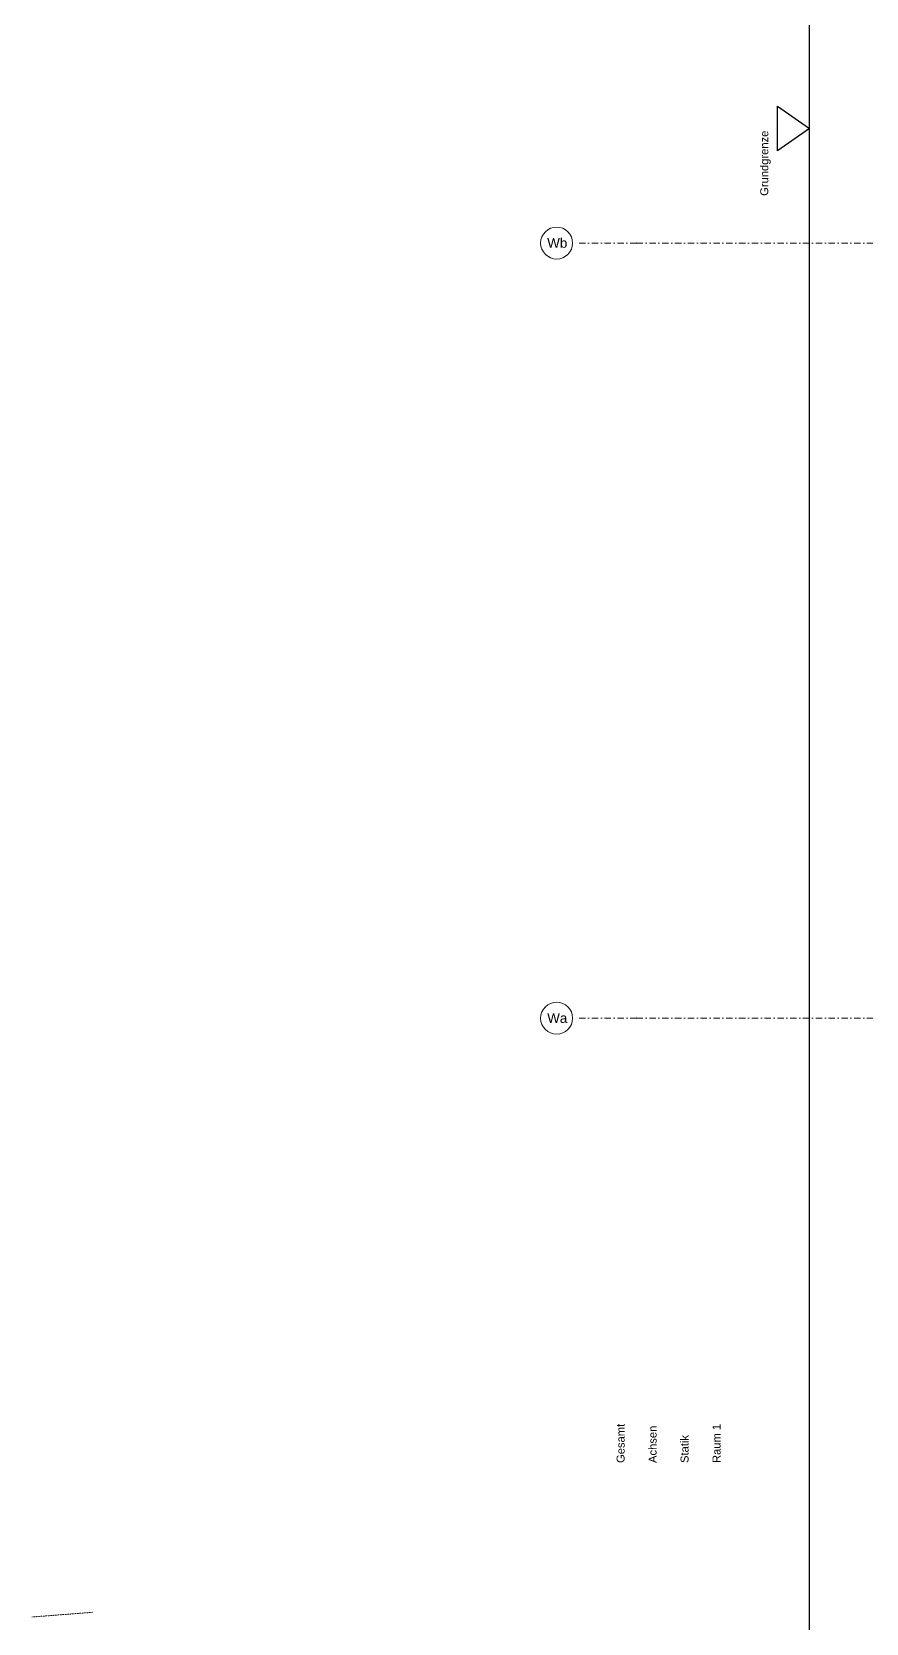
# Model space of a CAD drawing. Header units: millimetres. Extents: x 32522367 to 32638135, y 41424826 to 41540167.
# Drawn here: x 32530708 to 32543753, y 41457811 to 41482673 of the extents above; entities that cross this region are included whole.
import ezdxf
from ezdxf.enums import TextEntityAlignment as Align

# ---------------------------------------------------------------- set-up
doc = ezdxf.new("R2010")
doc.units = ezdxf.units.MM
doc.linetypes.add('Punktlinie weit', pattern=[0.05, 0, -0.05])
doc.linetypes.add('Raster', pattern=[0.2, 0.1, -0.05, 0, -0.05])
doc.layers.add('000 Achsraster Haupt', color=251, linetype='Continuous')
doc.layers.add('220 Bodenaufbau', color=251, linetype='Continuous')
for name, color, linetype, lineweight in [('000 Achsraster Haupt_Stift_Nr__1', 251, 'Continuous', 13), ('220 Bodenaufbau_Stift_Nr__6', 251, 'Continuous', 13), ('680 Grundgrenzen_Stift_Nr__16', 251, 'Continuous', 25), ('716 Entwässerung_Stift_Nr__1', 251, 'Continuous', 13), ('940 Einreichplan Bemassung_Stift_Nr__1', 251, 'Continuous', 13)]:
    doc.layers.add(name, color=color, linetype=linetype, lineweight=lineweight)
doc.styles.add('ERSTELLTER_STIL_1', font='arial.ttf')

# ---------------------------------------------------------------- blocks, each defined once
blk = doc.blocks.new('Decke_11', base_point=(10.485, 33.942))
at = {"layer": '220 Bodenaufbau_Stift_Nr__6', "color": 7, "linetype": 'Continuous', "lineweight": 13, "flags": 128}
blk.add_lwpolyline([(10.485, 33.942), (6.159, 19.204), (7.598, 18.781), (8.048, 20.317), (9.776, 19.81), (10.899, 23.638), (13.25, 22.948), (16.002, 32.322)], close=True, dxfattribs=at)
blk = doc.blocks.new('Standard-Rastermarker_3')
at = {"layer": '000 Achsraster Haupt_Stift_Nr__1', "color": 7, "linetype": 'Raster', "lineweight": 13}
for p, q in [((1, 0), (32.301, 0)), ((1, 0), (1, 0)), ((32.301, 0), (32.301, 0)), ((1, 0), (0, 0)), ((32.301, 0), (33.301, 0))]:
    blk.add_line(p, q, dxfattribs=at)
at = {"layer": '000 Achsraster Haupt_Stift_Nr__1', "color": 7, "linetype": 'Continuous', "lineweight": 13}
for centre in [(-0.25, 0), (33.551, 0)]:
    blk.add_circle(centre, 0.25, dxfattribs=at)
at = {"layer": '000 Achsraster Haupt_Stift_Nr__1', "color": 7, "linetype": 'Raster', "lineweight": 13}
for p in [(1, 0), (32.301, 0)]:
    blk.add_point(p, dxfattribs=at)
at = {"layer": '000 Achsraster Haupt_Stift_Nr__1', "color": 7, "lineweight": 13, "style": 'ERSTELLTER_STIL_1'}
for tag, p in [('AC_MarkerText_1_0', (-0.25, 0.075)), ('AC_MarkerText_1_1', (33.551, 0.075))]:
    blk.add_attdef(tag, text='', height=0.15, dxfattribs=at).set_placement(p, align=Align.TOP_CENTER)

msp = doc.modelspace()

# ---------------------------------------------------------------- linework, layer by layer
at = {"layer": '680 Grundgrenzen_Stift_Nr__16', "color": 5, "linetype": 'Continuous', "lineweight": 25}
for p, q in [((32542868.915, 41431712.402), (32542868.416, 41530613.419)), ((32542868.915, 41431712.402), (32542868.416, 41530613.419)), ((32542368.668, 41480812.908), (32542368.664, 41481512.908)), ((32542368.664, 41481512.908), (32542868.666, 41481162.911)), ((32542368.668, 41480812.908), (32542368.664, 41481512.908)), ((32542368.664, 41481512.908), (32542868.666, 41481162.911)), ((32542868.666, 41481162.911), (32542368.668, 41480812.908)), ((32542868.666, 41481162.911), (32542368.668, 41480812.908))]:
    msp.add_line(p, q, dxfattribs=at)
at = {"layer": '716 Entwässerung_Stift_Nr__1', "color": 7, "linetype": 'Punktlinie weit', "lineweight": 13}
msp.add_line((32531657.975, 41457980.502), (32530707.559, 41457906.459), dxfattribs=at)

# ---------------------------------------------------------------- block references
at = {"layer": '000 Achsraster Haupt', "color": 7, "linetype": 'Continuous', "lineweight": 18}
ref = msp.add_blockref('Standard-Rastermarker_3', (32539163.446, 41479373.406), dxfattribs=dict(at, xscale=1000, yscale=1000, zscale=1000, rotation=0.0002954042531608))
ref.add_attrib('AC_MarkerText_1', 'Wb', dxfattribs={"layer": '000 Achsraster Haupt_Stift_Nr__1', "color": 7, "lineweight": 13, "height": 150, "rotation": 0.0002954, "style": 'ERSTELLTER_STIL_1'}).set_placement((32538923.103, 41479449.79), align=Align.TOP_CENTER)
ref.add_attrib('AC_MarkerText_1_1', 'Wb', dxfattribs={"layer": '000 Achsraster Haupt_Stift_Nr__1', "color": 7, "lineweight": 13, "height": 150, "rotation": 0.0002954, "style": 'ERSTELLTER_STIL_1'}).set_placement((32572723.681, 41479449.964), align=Align.TOP_CENTER)
ref = msp.add_blockref('Standard-Rastermarker_3', (32539163.506, 41467263.385), dxfattribs=dict(at, xscale=1000, yscale=1000, zscale=1000, rotation=0.0002954042531608))
ref.add_attrib('AC_MarkerText_1', 'Wa', dxfattribs={"layer": '000 Achsraster Haupt_Stift_Nr__1', "color": 7, "lineweight": 13, "height": 150, "rotation": 0.0002954, "style": 'ERSTELLTER_STIL_1'}).set_placement((32538923.163, 41467339.769), align=Align.TOP_CENTER)
ref.add_attrib('AC_MarkerText_1_1', 'Wa', dxfattribs={"layer": '000 Achsraster Haupt_Stift_Nr__1', "color": 7, "lineweight": 13, "height": 150, "rotation": 0.0002954, "style": 'ERSTELLTER_STIL_1'}).set_placement((32572723.741, 41467339.943), align=Align.TOP_CENTER)
at = {"layer": '220 Bodenaufbau', "color": 7, "linetype": 'Continuous', "lineweight": 13, "xscale": 1000, "yscale": 1000, "zscale": 1000, "rotation": 16.36019999999994}
msp.add_blockref('Decke_11', (32546368.684, 41477233.436), dxfattribs=at)

# ---------------------------------------------------------------- texts
at = {"layer": '680 Grundgrenzen_Stift_Nr__16', "color": 5, "linetype": 'Continuous', "lineweight": 25, "insert": (32542097.24, 41480620.274), "char_height": 125, "attachment_point": 2, "rotation": 90.0002849, "style": 'ERSTELLTER_STIL_1'}
msp.add_mtext('\\A1;{\\pqc;\\fArial|b0|i0|c0|p0;\\W1.000000;Grundgrenze}', dxfattribs=at)
msp.add_mtext('\\A1;{\\pqc;\\fArial|b0|i0|c0|p0;\\W1.000000;Grundgrenze}', dxfattribs=at)
at = {"layer": '940 Einreichplan Bemassung_Stift_Nr__1', "color": 7, "linetype": 'Continuous', "lineweight": 13, "char_height": 125, "attachment_point": 4, "rotation": 90.0002901, "style": 'ERSTELLTER_STIL_1'}
for s, insert in [('\\A1;{\\pql;\\fArial|b0|i0|c0|p0;\\W1.000000;Gesamt}', (32539914.387, 41460313.386)), ('\\A1;{\\pql;\\fArial|b0|i0|c0|p0;\\W1.000000;Achsen}', (32540414.345, 41460313.389)), ('\\A1;{\\pql;\\fArial|b0|i0|c0|p0;\\W1.000000;Raum 1}', (32541414.345, 41460313.394)), ('\\A1;{\\pql;\\fArial|b0|i0|c0|p0;\\W1.000000;Statik}', (32540914.387, 41460313.391))]:
    msp.add_mtext(s, dxfattribs=dict(at, insert=insert))

doc.saveas('drawing.dxf')
